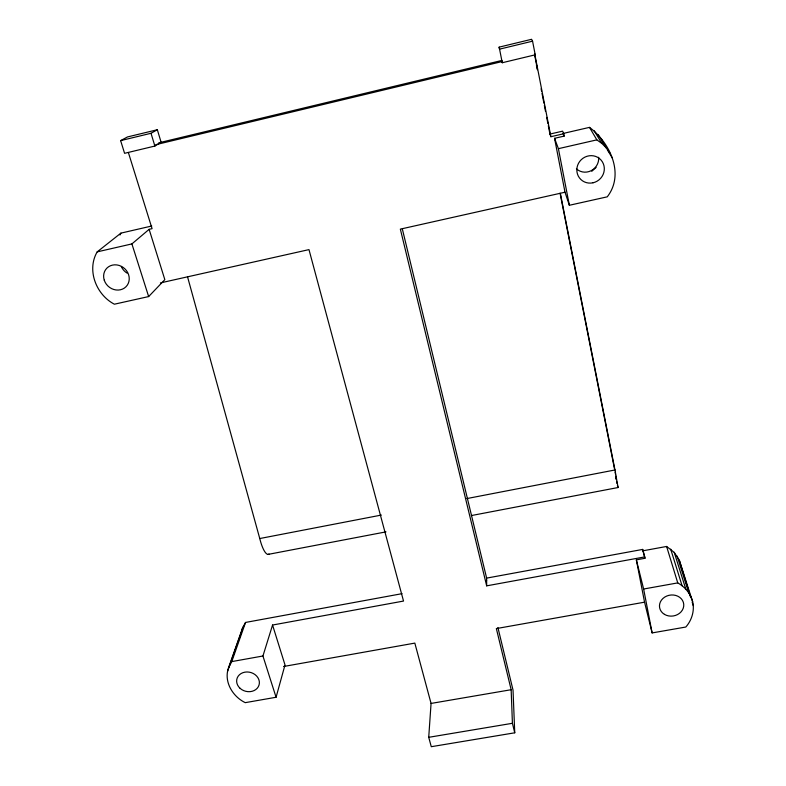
<?xml version="1.0" encoding="UTF-8"?>
<svg xmlns="http://www.w3.org/2000/svg" width="786" height="786" viewBox="0 0 786 786"><rect width="100%" height="100%" fill="white"/><g stroke="black" fill="none" stroke-linecap="round" stroke-linejoin="round"><path stroke-width="1.18" d="M497.902 627.523L513.032 690.118L514.742 732.807L431.278 746.7L428.724 737.317L431.062 703.431L414.831 643.105L283.569 666.499M402.068 593.666L245.537 622.443L242.422 628.446L228.5 667.854C223.578 681.659 232.735 696.661 245.261 702.655L276.073 697.261L285.004 664.917L272.555 625.037L403.523 601.064L308.977 249.614L160.413 282.911M241.538 631.689L242.422 628.446M276.073 697.261L262.937 655.996L272.555 625.037M227.586 671.234L243.758 625.351M228.5 667.854L231.762 661.596L245.537 622.443M151.727 226.014L120.906 233.128L97.189 251.874C86.46 270.158 96.265 294.809 114.383 304.202L148.652 296.568L164.834 279.649L149.134 229.335L152.071 228.657L128.373 152.513M119.983 234.985L120.906 233.128M591.77 171.289L596.112 167.418M97.189 251.874L131.901 243.915L149.134 229.335M154.881 146.049L161.11 142.266L157.338 129.739L127.499 136.941L120.622 140.625L124.581 153.319L154.881 146.049L151.01 133.286L157.338 129.739M499.169 47.131L531.591 39.3L532.564 41.177L535.227 54.824L502.264 62.733L499.169 47.131L499.493 49.164L532.564 41.177M120.622 140.625L151.01 133.286M158.733 142.836L501.89 60.443L502.264 62.733M155.716 144.693L502.077 61.573M548.314 125.731L549.945 134.072L562.619 131.154L563.739 133.748L564.181 136.096L554.552 138.316L565.006 192.216L569.359 205.274L607.254 196.834C624.949 174.07 609.857 142.521 589.5 127.371L563.061 133.473L564.181 136.096M549.945 134.072L550.888 136.715L563.739 133.748M554.552 138.316L558.404 148.672L596.849 139.869L601.84 143.435L606.173 147.768L609.74 152.73M565.006 192.216L400.349 229.129L486.672 585.845L644.697 556.92L644.952 558.286L636.346 559.868L644.559 602.174L652.125 632.917L685.814 627.032C691.788 620.272 694.736 610.751 692.672 601.86L679.31 560.172L674.241 552.391L666.607 546.457L642.977 550.799L642.702 549.414L486.632 578.113L486.672 585.845M187.5 276.682L259.763 538.538L381.377 515.066M466.874 498.57L614.976 469.979L560.398 193.553M268.164 554.385L386.005 531.867M471.384 515.557L618.081 487.526L614.976 469.979M486.003 580.569L486.642 580.451M231.762 661.596L262.937 655.996M636.346 559.868L643.626 589.019L677.748 582.898C684.989 586.916 690.737 593.725 692.672 601.86M644.559 602.174L496.349 628.584L511.155 689.715L512.413 723.297L514.742 732.807M431.062 703.431L511.155 689.715M428.724 737.317L512.413 723.297M618.081 487.526L617.413 485.306M598.234 134.779L606.173 147.768M604.788 145.646L606.065 147.739M607.352 149.831L612.471 158.212M594.167 130.722L601.84 143.435M589.5 127.371L596.849 139.869M601.585 139.446L603.638 143.563M534.706 53.743L535.227 54.824M679.31 560.172L690.727 597.635M692.171 602.184L693.262 605.593M677.129 556.105L688.88 593.027M131.901 243.915L148.652 296.568M674.241 552.391L685.824 589.136M670.704 549.149L682.081 585.727M666.607 546.457L677.748 582.898M642.702 549.414L644.697 556.92M642.977 550.799L644.952 558.286M616.028 478.212L616.234 479.008M402.324 228.913L486.632 578.113M614.681 469.832L560.054 193.169M534.942 54.941L550.888 136.715M534.873 56.12L537.496 69.738A59.363 1.258 78.8 0 0 536.425 65.346M541.112 88.769L541.574 91.156M542.035 93.544L543.902 103.074M544.364 105.462L545.523 111.425M546.692 117.379L547.852 123.343M558.404 148.672L569.359 205.274M643.626 589.019L652.125 632.917M615.143 472.17L615.546 474.292M615.733 476.994L616.145 479.155M616.568 481.307L616.981 483.469M615.88 476.12L616.381 479.224M127.067 273.096A12.743 11.594 41.8 0 1 121.358 266.552M598.647 157.288A13.391 12.851 -46.5 0 1 591.229 170.66A13.391 12.851 -46.5 0 1 576.423 168.803M269.048 554.032A21.684 5.699 79.6 0 1 259.763 538.538M104.253 280.16A13.342 12.065 40.8 0 0 125.966 286.772A13.342 12.065 40.8 0 0 119.079 265.413A13.342 12.065 40.8 0 0 104.253 280.16M240.084 688.32A11.485 9.737 14.9 0 0 259.046 685.019A11.485 9.737 14.9 0 0 244.898 672.158A11.485 9.737 14.9 0 0 240.084 688.32M593.027 182.784A14.03 13.45 -44.3 0 0 601.064 160.069A14.03 13.45 -44.3 0 0 577.631 165.306A14.03 13.45 -44.3 0 0 593.027 182.784M664.455 614.367A12.193 10.552 -8.6 0 0 683.712 606.212A12.193 10.552 -8.6 0 0 666.685 596.063A12.193 10.552 -8.6 0 0 664.455 614.367"/></g></svg>
